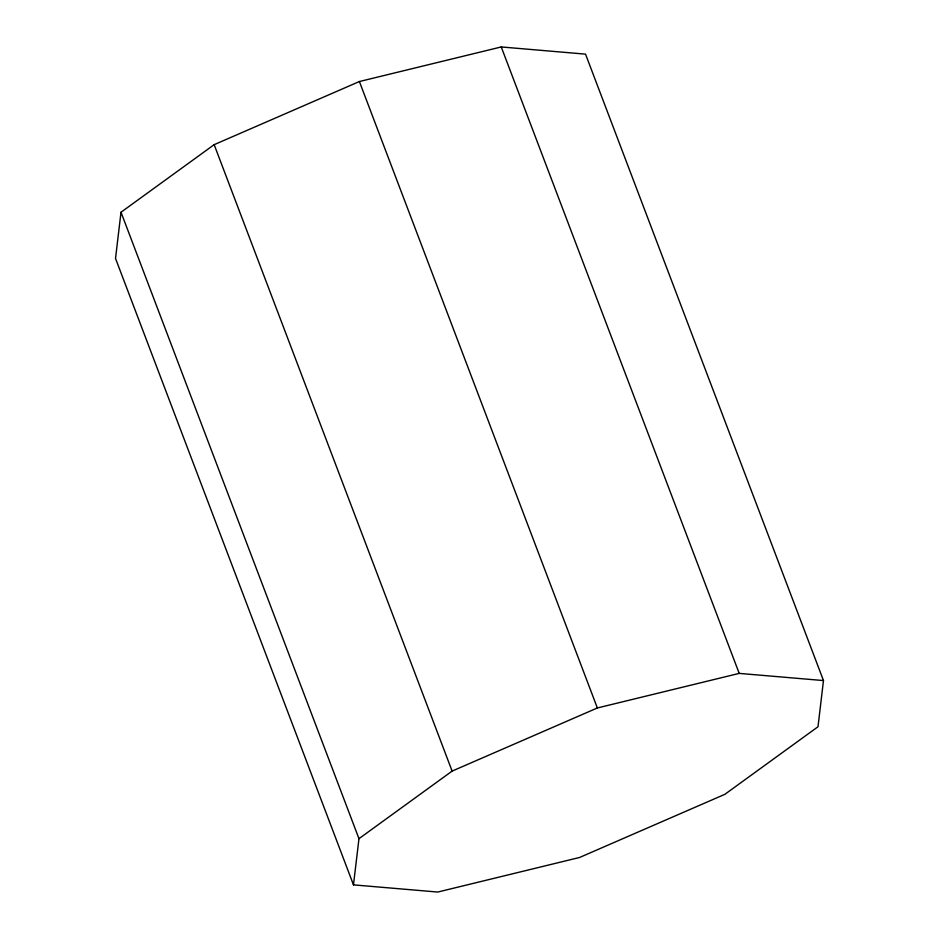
<?xml version="1.0" encoding="UTF-8"?>
<svg xmlns="http://www.w3.org/2000/svg" width="939" height="939" viewBox="0 0 939 939"><rect width="100%" height="100%" fill="white"/><g stroke="black" fill="none" stroke-linecap="round" stroke-linejoin="round"><path stroke-width="1.41" d="M121.002 212.237L115.52 258.436L353.475 884.867L437.75 892.05L579.598 857.471L724.838 794.335L817.998 726.763L823.48 680.564L585.525 54.133L501.25 46.95L359.402 81.529L214.162 144.665L121.002 212.237L358.968 838.668L353.475 884.867M358.968 838.668L452.117 771.095L597.357 707.971L739.204 673.392L823.48 680.564M501.25 46.95L739.204 673.392M359.402 81.529L597.357 707.971M214.162 144.665L452.117 771.095"/></g></svg>
